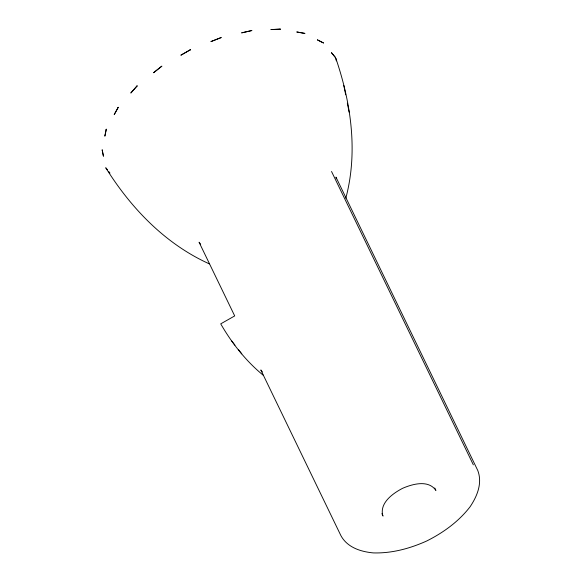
<?xml version="1.0" encoding="UTF-8"?>
<svg xmlns="http://www.w3.org/2000/svg" width="582" height="582" viewBox="0 0 582 582"><rect width="100%" height="100%" fill="white"/><g stroke="black" fill="none" stroke-linecap="round" stroke-linejoin="round"><path stroke-width="0.87" d="M345.81 198.236C358.141 151.946 351.077 102.883 335.792 58.2L336.323 60.863M209.375 263.886C165.31 244.011 130.957 208.196 105.691 167.652M263.559 375.514C246.128 361.298 231.912 343.293 220.724 323.854L234.699 315.924L199.073 242.236L200.652 244.244M107.234 169.777L106.077 168.147L107.19 169.558M108.849 171.675L109.954 173.087M262.395 371.971L260.816 369.956L340.892 535.607C347.258 547.429 360.658 551.714 373.229 552.9C391.788 553.475 409.895 548.55 426.715 540.991C443.295 532.661 458.609 521.639 470.023 506.857C477.175 496.279 482.594 483.162 477.778 470.496L335.96 177.124L336.294 178.805M231.789 341.096L234.932 345.133M238.62 349.804L241.763 353.841M331.529 171.479L473.355 464.851M434.732 487.978L435.911 490.408C428.447 479.597 412.645 483.948 402.591 488.32C392.734 493.449 379.442 502.935 382.767 515.696M381.901 513.659L383.08 516.088M343.824 85.481L345.701 94.822M347.33 103.181L349.142 112.18M102.177 149.901L103.407 156.1L102.177 149.901M106.15 129.51L104.855 136.166L106.353 129.131L106.15 129.51M118.001 107.634L114.196 114.654L118.321 107.263L118.001 107.634M136.85 86.121L130.805 93.025L137.272 85.78L136.85 86.121M161.425 66.428L153.539 72.75L161.912 66.144L161.425 66.428M190.038 49.914L180.849 55.21L190.561 49.703L190.038 49.914M220.738 37.684L210.888 41.606L221.269 37.561L220.738 37.684M251.446 30.584L241.595 32.868L251.941 30.562L251.446 30.584M280.058 29.1L270.877 29.58L280.48 29.173L280.058 29.1M304.633 33.327L296.747 31.966L304.953 33.494L304.633 33.327M323.483 42.973L317.437 39.882L323.483 42.973M335.334 57.392L331.536 52.766L335.334 57.392"/></g></svg>
